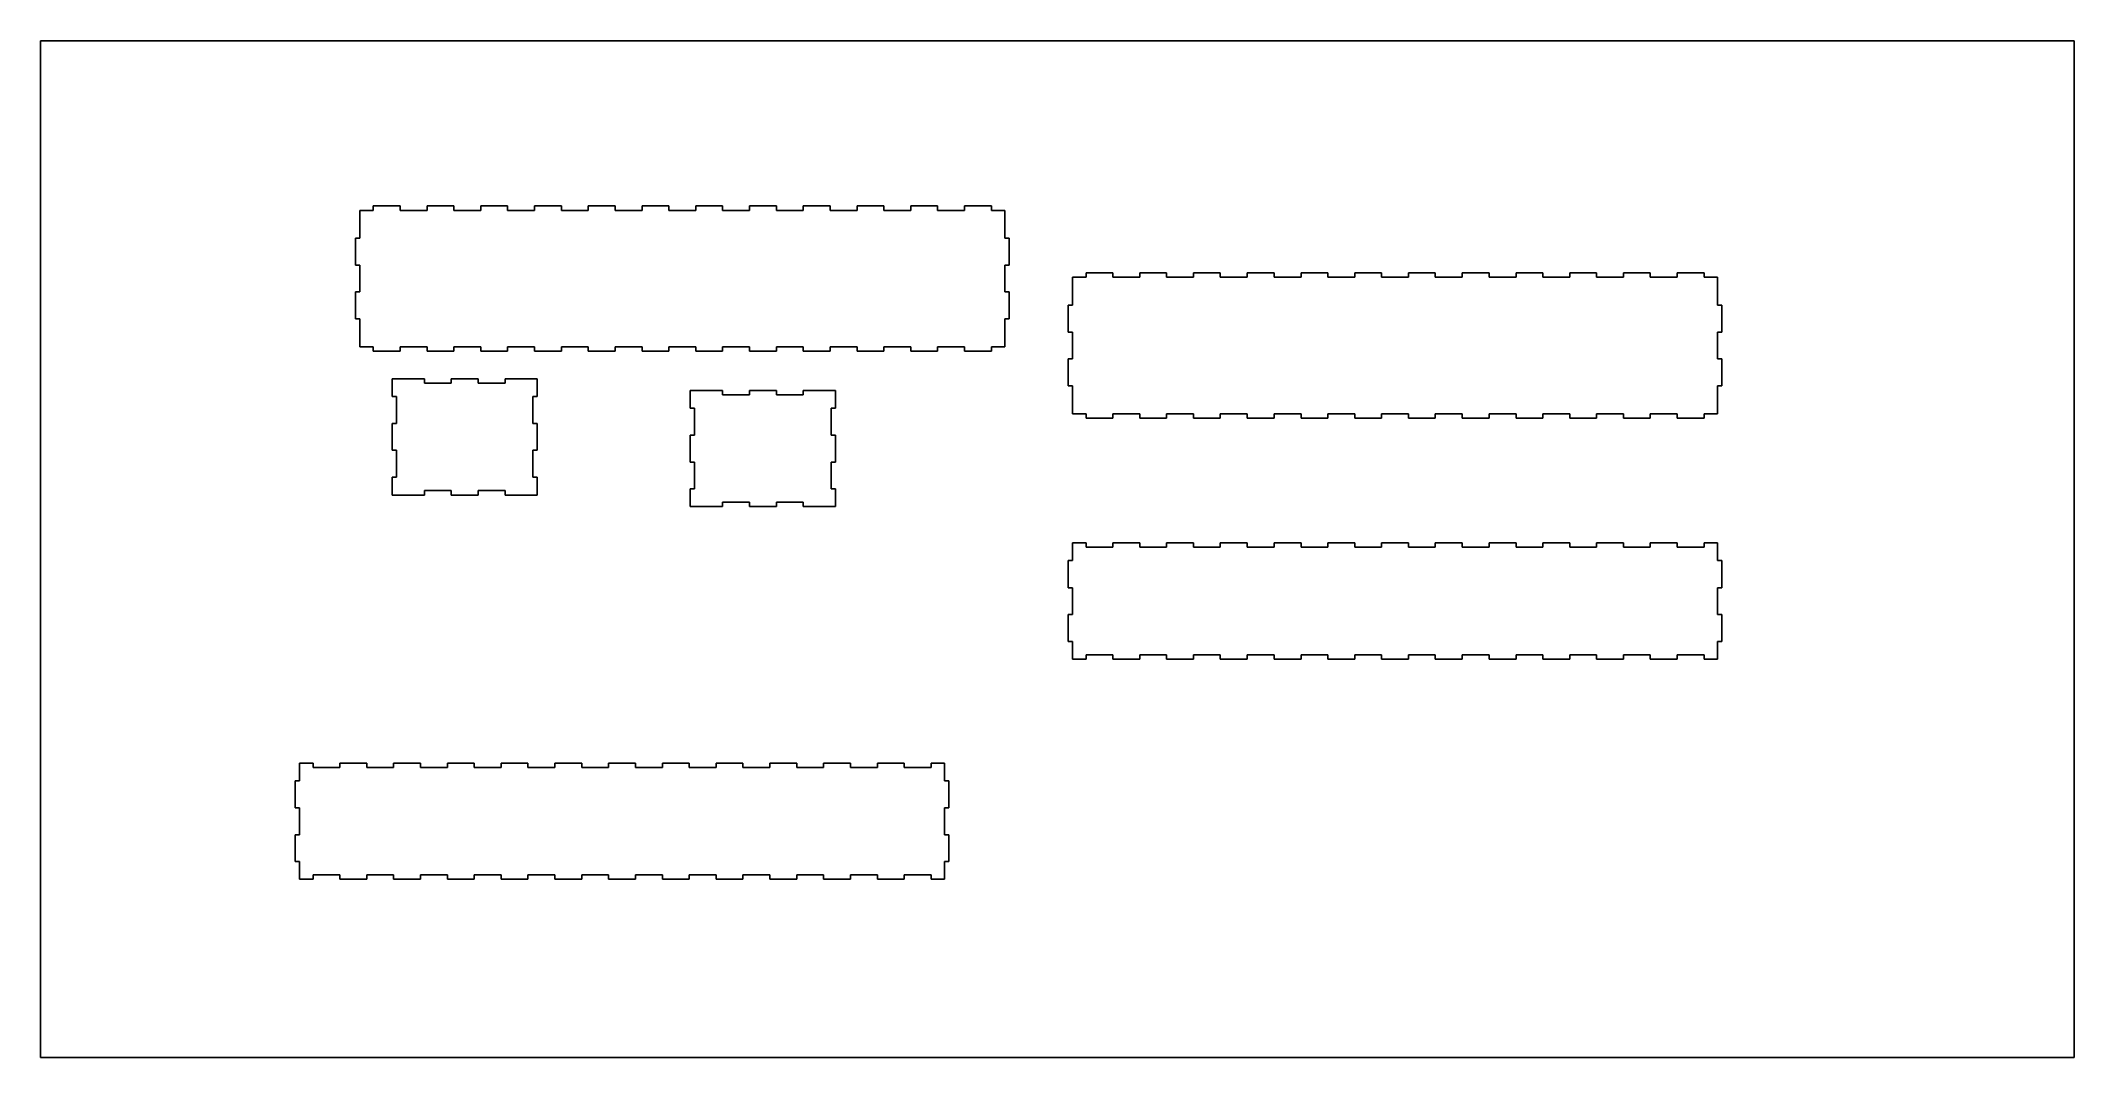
# Model space of a CAD drawing. Extents: x -706 to 694, y -407 to 293.
import ezdxf

# ---------------------------------------------------------------- set-up
doc = ezdxf.new("R2010")
doc.units = 0
doc.layers.add('VISIBLE', color=7, linetype='CONTINUOUS')

msp = doc.modelspace()

# ---------------------------------------------------------------- linework, layer by layer
at = {"layer": 'VISIBLE'}
for p, q in [((-705.9, 292.8), (694.1, 292.8)), ((-705.9, 292.8), (-705.9, -407.2)), ((694.1, 292.8), (694.1, -407.2)), ((-486.2, 176), (-486.2, 156.8)), ((-476.9, 176), (-486.2, 176)), ((-476.9, 179), (-476.9, 176)), ((-458.4, 179), (-476.9, 179)), ((-458.4, 176), (-458.4, 179)), ((-439.9, 176), (-458.4, 176)), ((-439.9, 179), (-439.9, 176)), ((-421.4, 179), (-439.9, 179)), ((-421.4, 176), (-421.4, 179)), ((-402.9, 176), (-421.4, 176)), ((-402.9, 179), (-402.9, 176)), ((-384.4, 179), (-402.9, 179)), ((-384.4, 176), (-384.4, 179)), ((-365.9, 176), (-384.4, 176)), ((-365.9, 179), (-365.9, 176)), ((-347.4, 179), (-365.9, 179)), ((-347.4, 176), (-347.4, 179)), ((-328.9, 176), (-347.4, 176)), ((-328.9, 179), (-328.9, 176)), ((-310.4, 179), (-328.9, 179)), ((-310.4, 176), (-310.4, 179)), ((-291.9, 176), (-310.4, 176)), ((-291.9, 179), (-291.9, 176)), ((-273.4, 179), (-291.9, 179)), ((-273.4, 176), (-273.4, 179)), ((-254.9, 176), (-273.4, 176)), ((-254.9, 179), (-254.9, 176)), ((-236.4, 179), (-254.9, 179)), ((-236.4, 176), (-236.4, 179)), ((-217.9, 176), (-236.4, 176)), ((-217.9, 179), (-217.9, 176)), ((-199.4, 179), (-217.9, 179)), ((-199.4, 176), (-199.4, 179)), ((-180.9, 176), (-199.4, 176)), ((-180.9, 179), (-180.9, 176)), ((-162.4, 179), (-180.9, 179)), ((-162.4, 176), (-162.4, 179)), ((-143.9, 176), (-162.4, 176)), ((-143.9, 179), (-143.9, 176)), ((-125.4, 179), (-143.9, 179)), ((-125.4, 176), (-125.4, 179)), ((-106.9, 176), (-125.4, 176)), ((-106.9, 179), (-106.9, 176)), ((-88.4, 179), (-106.9, 179)), ((-88.4, 176), (-88.4, 179)), ((-69.9, 176), (-88.4, 176)), ((-69.9, 179), (-69.9, 176)), ((-51.4, 179), (-69.9, 179)), ((-51.4, 176), (-51.4, 179)), ((-42.2, 176), (-51.4, 176)), ((-42.2, 156.8), (-42.2, 176)), ((-489.2, 156.8), (-489.2, 138.3)), ((-486.2, 156.8), (-489.2, 156.8)), ((-39.2, 156.8), (-42.2, 156.8)), ((-39.2, 138.3), (-39.2, 156.8)), ((-489.2, 138.3), (-486.2, 138.3)), ((-486.2, 138.3), (-486.2, 119.8)), ((-42.2, 138.3), (-39.2, 138.3)), ((-42.2, 119.8), (-42.2, 138.3)), ((4.5, 130), (4.5, 110.8)), ((13.8, 130), (4.5, 130)), ((13.8, 133), (13.8, 130)), ((32.2, 133), (13.8, 133)), ((32.2, 130), (32.2, 133)), ((50.8, 130), (32.2, 130)), ((50.8, 133), (50.8, 130)), ((69.2, 133), (50.8, 133)), ((69.2, 130), (69.2, 133)), ((87.8, 130), (69.2, 130)), ((87.8, 133), (87.8, 130)), ((106.2, 133), (87.8, 133)), ((106.2, 130), (106.2, 133)), ((124.8, 130), (106.2, 130)), ((124.8, 133), (124.8, 130)), ((143.2, 133), (124.8, 133)), ((143.2, 130), (143.2, 133)), ((161.8, 130), (143.2, 130)), ((161.8, 133), (161.8, 130)), ((180.2, 133), (161.8, 133)), ((180.2, 130), (180.2, 133)), ((198.8, 130), (180.2, 130)), ((198.8, 133), (198.8, 130)), ((217.2, 133), (198.8, 133)), ((217.2, 130), (217.2, 133)), ((235.8, 130), (217.2, 130)), ((235.8, 133), (235.8, 130)), ((254.2, 133), (235.8, 133)), ((254.2, 130), (254.2, 133)), ((272.8, 130), (254.2, 130)), ((272.8, 133), (272.8, 130)), ((291.2, 133), (272.8, 133)), ((291.2, 130), (291.2, 133)), ((309.8, 130), (291.2, 130)), ((309.8, 133), (309.8, 130)), ((328.2, 133), (309.8, 133)), ((328.2, 130), (328.2, 133)), ((346.8, 130), (328.2, 130)), ((346.8, 133), (346.8, 130)), ((365.2, 133), (346.8, 133)), ((365.2, 130), (365.2, 133)), ((383.8, 130), (365.2, 130)), ((383.8, 133), (383.8, 130)), ((402.2, 133), (383.8, 133)), ((402.2, 130), (402.2, 133)), ((420.8, 130), (402.2, 130)), ((420.8, 133), (420.8, 130)), ((439.3, 133), (420.8, 133)), ((439.3, 130), (439.3, 133)), ((448.5, 130), (439.3, 130)), ((448.5, 110.8), (448.5, 130)), ((-489.2, 119.8), (-489.2, 101.3)), ((-486.2, 119.8), (-489.2, 119.8)), ((-39.2, 119.8), (-42.2, 119.8)), ((-39.2, 101.3), (-39.2, 119.8)), ((-489.2, 101.3), (-486.2, 101.3)), ((-486.2, 101.3), (-486.2, 82)), ((-42.2, 101.3), (-39.2, 101.3)), ((-42.2, 82), (-42.2, 101.3)), ((1.5, 110.8), (1.5, 92.2)), ((4.5, 110.8), (1.5, 110.8)), ((451.5, 110.8), (448.5, 110.8)), ((451.5, 92.2), (451.5, 110.8)), ((1.5, 92.2), (4.5, 92.2)), ((4.5, 92.2), (4.5, 73.8)), ((448.5, 92.2), (451.5, 92.2)), ((448.5, 73.8), (448.5, 92.2)), ((-486.2, 82), (-476.9, 82)), ((-476.9, 82), (-476.9, 79)), ((-476.9, 79), (-458.4, 79)), ((-458.4, 82), (-439.9, 82)), ((-458.4, 79), (-458.4, 82)), ((-439.9, 82), (-439.9, 79)), ((-439.9, 79), (-421.4, 79)), ((-421.4, 82), (-402.9, 82)), ((-421.4, 79), (-421.4, 82)), ((-402.9, 82), (-402.9, 79)), ((-402.9, 79), (-384.4, 79)), ((-384.4, 82), (-365.9, 82)), ((-384.4, 79), (-384.4, 82)), ((-365.9, 82), (-365.9, 79)), ((-365.9, 79), (-347.4, 79)), ((-347.4, 82), (-328.9, 82)), ((-347.4, 79), (-347.4, 82)), ((-328.9, 82), (-328.9, 79)), ((-328.9, 79), (-310.4, 79)), ((-310.4, 82), (-291.9, 82)), ((-310.4, 79), (-310.4, 82)), ((-291.9, 82), (-291.9, 79)), ((-291.9, 79), (-273.4, 79)), ((-273.4, 82), (-254.9, 82)), ((-273.4, 79), (-273.4, 82)), ((-254.9, 82), (-254.9, 79)), ((-254.9, 79), (-236.4, 79)), ((-236.4, 82), (-217.9, 82)), ((-236.4, 79), (-236.4, 82)), ((-217.9, 82), (-217.9, 79)), ((-217.9, 79), (-199.4, 79)), ((-199.4, 82), (-180.9, 82)), ((-199.4, 79), (-199.4, 82)), ((-180.9, 82), (-180.9, 79)), ((-180.9, 79), (-162.4, 79)), ((-162.4, 82), (-143.9, 82)), ((-162.4, 79), (-162.4, 82)), ((-143.9, 82), (-143.9, 79)), ((-143.9, 79), (-125.4, 79)), ((-125.4, 82), (-106.9, 82)), ((-125.4, 79), (-125.4, 82)), ((-106.9, 82), (-106.9, 79)), ((-106.9, 79), (-88.4, 79)), ((-88.4, 82), (-69.9, 82)), ((-88.4, 79), (-88.4, 82)), ((-69.9, 82), (-69.9, 79)), ((-69.9, 79), (-51.4, 79)), ((-51.4, 82), (-42.2, 82)), ((-51.4, 79), (-51.4, 82)), ((1.5, 73.8), (1.5, 55.2)), ((4.5, 73.8), (1.5, 73.8)), ((451.5, 73.8), (448.5, 73.8)), ((451.5, 55.2), (451.5, 73.8)), ((-464, 60), (-464, 57)), ((-461, 60), (-464, 60)), ((-464, 57), (-464, 47.8)), ((-441.7, 60), (-461, 60)), ((-441.7, 57), (-441.7, 60)), ((-423.2, 57), (-441.7, 57)), ((-423.2, 60), (-423.2, 57)), ((-414, 60), (-423.2, 60)), ((-404.7, 60), (-414, 60)), ((-404.7, 57), (-404.7, 60)), ((-386.2, 57), (-404.7, 57)), ((-386.2, 60), (-386.2, 57)), ((-367, 60), (-386.2, 60)), ((-364, 60), (-367, 60)), ((-364, 57), (-364, 60)), ((-364, 47.8), (-364, 57)), ((-464, 47.8), (-461, 47.8)), ((-461, 47.8), (-461, 29.3)), ((-367, 47.8), (-364, 47.8)), ((-367, 29.3), (-367, 47.8)), ((-258.7, 52), (-258.7, 49)), ((-255.7, 52), (-258.7, 52)), ((-258.7, 49), (-258.7, 39.7)), ((-236.4, 52), (-255.7, 52)), ((-236.4, 49), (-236.4, 52)), ((-217.9, 49), (-236.4, 49)), ((-217.9, 52), (-217.9, 49)), ((-208.7, 52), (-217.9, 52)), ((-199.4, 52), (-208.7, 52)), ((-199.4, 49), (-199.4, 52)), ((-180.9, 49), (-199.4, 49)), ((-180.9, 52), (-180.9, 49)), ((-161.7, 52), (-180.9, 52)), ((-158.7, 52), (-161.7, 52)), ((-158.7, 49), (-158.7, 52)), ((-158.7, 39.7), (-158.7, 49)), ((1.5, 55.2), (4.5, 55.2)), ((4.5, 55.2), (4.5, 36)), ((448.5, 55.2), (451.5, 55.2)), ((448.5, 36), (448.5, 55.2)), ((-464, 29.3), (-464, 10.8)), ((-461, 29.3), (-464, 29.3)), ((-364, 29.3), (-367, 29.3)), ((-364, 10.8), (-364, 29.3)), ((-258.7, 39.7), (-255.7, 39.7)), ((-255.7, 39.7), (-255.7, 21.2)), ((-161.7, 39.7), (-158.7, 39.7)), ((-161.7, 21.2), (-161.7, 39.7)), ((4.5, 36), (13.8, 36)), ((13.8, 36), (13.8, 33)), ((13.8, 33), (32.2, 33)), ((32.2, 36), (50.8, 36)), ((32.2, 33), (32.2, 36)), ((50.8, 36), (50.8, 33)), ((50.8, 33), (69.2, 33)), ((69.2, 36), (87.8, 36)), ((69.2, 33), (69.2, 36)), ((87.8, 36), (87.8, 33)), ((87.8, 33), (106.2, 33)), ((106.2, 36), (124.8, 36)), ((106.2, 33), (106.2, 36)), ((124.8, 36), (124.8, 33)), ((124.8, 33), (143.2, 33)), ((143.2, 36), (161.8, 36)), ((143.2, 33), (143.2, 36)), ((161.8, 36), (161.8, 33)), ((161.8, 33), (180.2, 33)), ((180.2, 36), (198.8, 36)), ((180.2, 33), (180.2, 36)), ((198.8, 36), (198.8, 33)), ((198.8, 33), (217.2, 33)), ((217.2, 36), (235.8, 36)), ((217.2, 33), (217.2, 36)), ((235.8, 36), (235.8, 33)), ((235.8, 33), (254.2, 33)), ((254.2, 36), (272.8, 36)), ((254.2, 33), (254.2, 36)), ((272.8, 36), (272.8, 33)), ((272.8, 33), (291.2, 33)), ((291.2, 36), (309.8, 36)), ((291.2, 33), (291.2, 36)), ((309.8, 36), (309.8, 33)), ((309.8, 33), (328.2, 33)), ((328.2, 36), (346.8, 36)), ((328.2, 33), (328.2, 36)), ((346.8, 36), (346.8, 33)), ((346.8, 33), (365.2, 33)), ((365.2, 36), (383.8, 36)), ((365.2, 33), (365.2, 36)), ((383.8, 36), (383.8, 33)), ((383.8, 33), (402.2, 33)), ((402.2, 36), (420.8, 36)), ((402.2, 33), (402.2, 36)), ((420.8, 36), (420.8, 33)), ((420.8, 33), (439.3, 33)), ((439.3, 36), (448.5, 36)), ((439.3, 33), (439.3, 36)), ((-258.7, 21.2), (-258.7, 2.7)), ((-255.7, 21.2), (-258.7, 21.2)), ((-158.7, 21.2), (-161.7, 21.2)), ((-158.7, 2.7), (-158.7, 21.2)), ((-464, 10.8), (-461, 10.8)), ((-461, 10.8), (-461, -7.7)), ((-367, 10.8), (-364, 10.8)), ((-367, -7.7), (-367, 10.8)), ((-258.7, 2.7), (-255.7, 2.7)), ((-255.7, 2.7), (-255.7, -15.8)), ((-161.7, 2.7), (-158.7, 2.7)), ((-161.7, -15.8), (-161.7, 2.7)), ((-464, -7.7), (-464, -17)), ((-461, -7.7), (-464, -7.7)), ((-364, -7.7), (-367, -7.7)), ((-364, -17), (-364, -7.7)), ((-464, -17), (-464, -20)), ((-464, -20), (-461, -20)), ((-461, -20), (-441.7, -20)), ((-441.7, -17), (-423.2, -17)), ((-441.7, -20), (-441.7, -17)), ((-423.2, -17), (-423.2, -20)), ((-423.2, -20), (-414, -20)), ((-414, -20), (-404.7, -20)), ((-404.7, -17), (-386.2, -17)), ((-404.7, -20), (-404.7, -17)), ((-386.2, -17), (-386.2, -20)), ((-386.2, -20), (-367, -20)), ((-367, -20), (-364, -20)), ((-364, -20), (-364, -17)), ((-258.7, -15.8), (-258.7, -25)), ((-255.7, -15.8), (-258.7, -15.8)), ((-258.7, -25), (-258.7, -28)), ((-236.4, -25), (-217.9, -25)), ((-236.4, -28), (-236.4, -25)), ((-217.9, -25), (-217.9, -28)), ((-199.4, -25), (-180.9, -25)), ((-199.4, -28), (-199.4, -25)), ((-180.9, -25), (-180.9, -28)), ((-158.7, -15.8), (-161.7, -15.8)), ((-158.7, -25), (-158.7, -15.8)), ((-158.7, -28), (-158.7, -25)), ((-258.7, -28), (-255.7, -28)), ((-255.7, -28), (-236.4, -28)), ((-217.9, -28), (-208.7, -28)), ((-208.7, -28), (-199.4, -28)), ((-180.9, -28), (-161.7, -28)), ((-161.7, -28), (-158.7, -28)), ((4.5, -53), (4.5, -56)), ((13.8, -53), (4.5, -53)), ((4.5, -56), (4.5, -65.2)), ((13.8, -56), (13.8, -53)), ((32.2, -56), (13.8, -56)), ((32.2, -53), (32.2, -56)), ((50.8, -53), (32.2, -53)), ((50.8, -56), (50.8, -53)), ((69.2, -56), (50.8, -56)), ((69.2, -53), (69.2, -56)), ((87.8, -53), (69.2, -53)), ((87.8, -56), (87.8, -53)), ((106.2, -56), (87.8, -56)), ((106.2, -53), (106.2, -56)), ((124.8, -53), (106.2, -53)), ((124.8, -56), (124.8, -53)), ((143.2, -56), (124.8, -56)), ((143.2, -53), (143.2, -56)), ((161.8, -53), (143.2, -53)), ((161.8, -56), (161.8, -53)), ((180.2, -56), (161.8, -56)), ((180.2, -53), (180.2, -56)), ((198.8, -53), (180.2, -53)), ((198.8, -56), (198.8, -53)), ((217.2, -56), (198.8, -56)), ((217.2, -53), (217.2, -56)), ((235.8, -53), (217.2, -53)), ((235.8, -56), (235.8, -53)), ((254.2, -56), (235.8, -56)), ((254.2, -53), (254.2, -56)), ((272.8, -53), (254.2, -53)), ((272.8, -56), (272.8, -53)), ((291.2, -56), (272.8, -56)), ((291.2, -53), (291.2, -56)), ((309.8, -53), (291.2, -53)), ((309.8, -56), (309.8, -53)), ((328.2, -56), (309.8, -56)), ((328.2, -53), (328.2, -56)), ((346.8, -53), (328.2, -53)), ((346.8, -56), (346.8, -53)), ((365.2, -56), (346.8, -56)), ((365.2, -53), (365.2, -56)), ((383.8, -53), (365.2, -53)), ((383.8, -56), (383.8, -53)), ((402.2, -56), (383.8, -56)), ((402.2, -53), (402.2, -56)), ((420.8, -53), (402.2, -53)), ((420.8, -56), (420.8, -53)), ((439.3, -56), (420.8, -56)), ((439.3, -53), (439.3, -56)), ((448.5, -53), (439.3, -53)), ((448.5, -56), (448.5, -53)), ((448.5, -65.2), (448.5, -56)), ((1.5, -65.2), (1.5, -83.8)), ((4.5, -65.2), (1.5, -65.2)), ((451.5, -65.2), (448.5, -65.2)), ((451.5, -83.8), (451.5, -65.2)), ((1.5, -83.8), (4.5, -83.8)), ((4.5, -83.8), (4.5, -102.2)), ((448.5, -83.8), (451.5, -83.8)), ((448.5, -102.2), (448.5, -83.8)), ((1.5, -102.2), (1.5, -120.8)), ((4.5, -102.2), (1.5, -102.2)), ((451.5, -102.2), (448.5, -102.2)), ((451.5, -120.8), (451.5, -102.2)), ((1.5, -120.8), (4.5, -120.8)), ((4.5, -120.8), (4.5, -130)), ((448.5, -120.8), (451.5, -120.8)), ((448.5, -130), (448.5, -120.8)), ((4.5, -130), (4.5, -133)), ((4.5, -133), (13.8, -133)), ((13.8, -130), (32.2, -130)), ((13.8, -133), (13.8, -130)), ((32.2, -130), (32.2, -133)), ((32.2, -133), (50.8, -133)), ((50.8, -130), (69.2, -130)), ((50.8, -133), (50.8, -130)), ((69.2, -130), (69.2, -133)), ((69.2, -133), (87.8, -133)), ((87.8, -130), (106.2, -130)), ((87.8, -133), (87.8, -130)), ((106.2, -130), (106.2, -133)), ((106.2, -133), (124.8, -133)), ((124.8, -130), (143.2, -130)), ((124.8, -133), (124.8, -130)), ((143.2, -130), (143.2, -133)), ((143.2, -133), (161.8, -133)), ((161.8, -130), (180.2, -130)), ((161.8, -133), (161.8, -130)), ((180.2, -130), (180.2, -133)), ((180.2, -133), (198.8, -133)), ((198.8, -130), (217.2, -130)), ((198.8, -133), (198.8, -130)), ((217.2, -130), (217.2, -133)), ((217.2, -133), (235.8, -133)), ((235.8, -130), (254.2, -130)), ((235.8, -133), (235.8, -130)), ((254.2, -130), (254.2, -133)), ((254.2, -133), (272.8, -133)), ((272.8, -130), (291.2, -130)), ((272.8, -133), (272.8, -130)), ((291.2, -130), (291.2, -133)), ((291.2, -133), (309.8, -133)), ((309.8, -130), (328.2, -130)), ((309.8, -133), (309.8, -130)), ((328.2, -130), (328.2, -133)), ((328.2, -133), (346.8, -133)), ((346.8, -130), (365.2, -130)), ((346.8, -133), (346.8, -130)), ((365.2, -130), (365.2, -133)), ((365.2, -133), (383.8, -133)), ((383.8, -130), (402.2, -130)), ((383.8, -133), (383.8, -130)), ((402.2, -130), (402.2, -133)), ((402.2, -133), (420.8, -133)), ((420.8, -130), (439.3, -130)), ((420.8, -133), (420.8, -130)), ((439.3, -130), (439.3, -133)), ((439.3, -133), (448.5, -133)), ((448.5, -133), (448.5, -130)), ((-527.6, -204.6), (-527.6, -207.6)), ((-518.4, -204.6), (-527.6, -204.6)), ((-527.6, -207.6), (-527.6, -216.9)), ((-518.4, -207.6), (-518.4, -204.6)), ((-499.9, -207.6), (-518.4, -207.6)), ((-499.9, -204.6), (-499.9, -207.6)), ((-481.4, -204.6), (-499.9, -204.6)), ((-481.4, -207.6), (-481.4, -204.6)), ((-462.9, -207.6), (-481.4, -207.6)), ((-462.9, -204.6), (-462.9, -207.6)), ((-444.4, -204.6), (-462.9, -204.6)), ((-444.4, -207.6), (-444.4, -204.6)), ((-425.9, -207.6), (-444.4, -207.6)), ((-425.9, -204.6), (-425.9, -207.6)), ((-407.4, -204.6), (-425.9, -204.6)), ((-407.4, -207.6), (-407.4, -204.6)), ((-388.9, -207.6), (-407.4, -207.6)), ((-388.9, -204.6), (-388.9, -207.6)), ((-370.4, -204.6), (-388.9, -204.6)), ((-370.4, -207.6), (-370.4, -204.6)), ((-351.9, -207.6), (-370.4, -207.6)), ((-351.9, -204.6), (-351.9, -207.6)), ((-333.4, -204.6), (-351.9, -204.6)), ((-333.4, -207.6), (-333.4, -204.6)), ((-314.9, -207.6), (-333.4, -207.6)), ((-314.9, -204.6), (-314.9, -207.6)), ((-296.4, -204.6), (-314.9, -204.6)), ((-296.4, -207.6), (-296.4, -204.6)), ((-277.9, -207.6), (-296.4, -207.6)), ((-277.9, -204.6), (-277.9, -207.6)), ((-259.4, -204.6), (-277.9, -204.6)), ((-259.4, -207.6), (-259.4, -204.6)), ((-240.9, -207.6), (-259.4, -207.6)), ((-240.9, -204.6), (-240.9, -207.6)), ((-222.4, -204.6), (-240.9, -204.6)), ((-222.4, -207.6), (-222.4, -204.6)), ((-203.9, -207.6), (-222.4, -207.6)), ((-203.9, -204.6), (-203.9, -207.6)), ((-185.4, -204.6), (-203.9, -204.6)), ((-185.4, -207.6), (-185.4, -204.6)), ((-166.9, -207.6), (-185.4, -207.6)), ((-166.9, -204.6), (-166.9, -207.6)), ((-148.4, -204.6), (-166.9, -204.6)), ((-148.4, -207.6), (-148.4, -204.6)), ((-129.9, -207.6), (-148.4, -207.6)), ((-129.9, -204.6), (-129.9, -207.6)), ((-111.4, -204.6), (-129.9, -204.6)), ((-111.4, -207.6), (-111.4, -204.6)), ((-92.9, -207.6), (-111.4, -207.6)), ((-92.9, -204.6), (-92.9, -207.6)), ((-83.6, -204.6), (-92.9, -204.6)), ((-83.6, -207.6), (-83.6, -204.6)), ((-83.6, -216.9), (-83.6, -207.6)), ((-530.6, -216.9), (-530.6, -235.4)), ((-527.6, -216.9), (-530.6, -216.9)), ((-80.6, -216.9), (-83.6, -216.9)), ((-80.6, -235.4), (-80.6, -216.9)), ((-530.6, -235.4), (-527.6, -235.4)), ((-527.6, -235.4), (-527.6, -253.9)), ((-83.6, -235.4), (-80.6, -235.4)), ((-83.6, -253.9), (-83.6, -235.4)), ((-530.6, -253.9), (-530.6, -272.4)), ((-527.6, -253.9), (-530.6, -253.9)), ((-80.6, -253.9), (-83.6, -253.9)), ((-80.6, -272.4), (-80.6, -253.9)), ((-530.6, -272.4), (-527.6, -272.4)), ((-527.6, -272.4), (-527.6, -281.6)), ((-83.6, -272.4), (-80.6, -272.4)), ((-83.6, -281.6), (-83.6, -272.4)), ((-527.6, -281.6), (-527.6, -284.6)), ((-527.6, -284.6), (-518.4, -284.6)), ((-518.4, -281.6), (-499.9, -281.6)), ((-518.4, -284.6), (-518.4, -281.6)), ((-499.9, -281.6), (-499.9, -284.6)), ((-499.9, -284.6), (-481.4, -284.6)), ((-481.4, -281.6), (-462.9, -281.6)), ((-481.4, -284.6), (-481.4, -281.6)), ((-462.9, -281.6), (-462.9, -284.6)), ((-462.9, -284.6), (-444.4, -284.6)), ((-444.4, -281.6), (-425.9, -281.6)), ((-444.4, -284.6), (-444.4, -281.6)), ((-425.9, -281.6), (-425.9, -284.6)), ((-425.9, -284.6), (-407.4, -284.6)), ((-407.4, -281.6), (-388.9, -281.6)), ((-407.4, -284.6), (-407.4, -281.6)), ((-388.9, -281.6), (-388.9, -284.6)), ((-388.9, -284.6), (-370.4, -284.6)), ((-370.4, -281.6), (-351.9, -281.6)), ((-370.4, -284.6), (-370.4, -281.6)), ((-351.9, -281.6), (-351.9, -284.6)), ((-351.9, -284.6), (-333.4, -284.6)), ((-333.4, -281.6), (-314.9, -281.6)), ((-333.4, -284.6), (-333.4, -281.6)), ((-314.9, -281.6), (-314.9, -284.6)), ((-314.9, -284.6), (-296.4, -284.6)), ((-296.4, -281.6), (-277.9, -281.6)), ((-296.4, -284.6), (-296.4, -281.6)), ((-277.9, -281.6), (-277.9, -284.6)), ((-277.9, -284.6), (-259.4, -284.6)), ((-259.4, -281.6), (-240.9, -281.6)), ((-259.4, -284.6), (-259.4, -281.6)), ((-240.9, -281.6), (-240.9, -284.6)), ((-240.9, -284.6), (-222.4, -284.6)), ((-222.4, -281.6), (-203.9, -281.6)), ((-222.4, -284.6), (-222.4, -281.6)), ((-203.9, -281.6), (-203.9, -284.6)), ((-203.9, -284.6), (-185.4, -284.6)), ((-185.4, -281.6), (-166.9, -281.6)), ((-185.4, -284.6), (-185.4, -281.6)), ((-166.9, -281.6), (-166.9, -284.6)), ((-166.9, -284.6), (-148.4, -284.6)), ((-148.4, -281.6), (-129.9, -281.6)), ((-148.4, -284.6), (-148.4, -281.6)), ((-129.9, -281.6), (-129.9, -284.6)), ((-129.9, -284.6), (-111.4, -284.6)), ((-111.4, -281.6), (-92.9, -281.6)), ((-111.4, -284.6), (-111.4, -281.6)), ((-92.9, -281.6), (-92.9, -284.6)), ((-92.9, -284.6), (-83.6, -284.6)), ((-83.6, -284.6), (-83.6, -281.6)), ((-705.9, -407.2), (694.1, -407.2))]:
    msp.add_line(p, q, dxfattribs=at)

doc.saveas('drawing.dxf')
